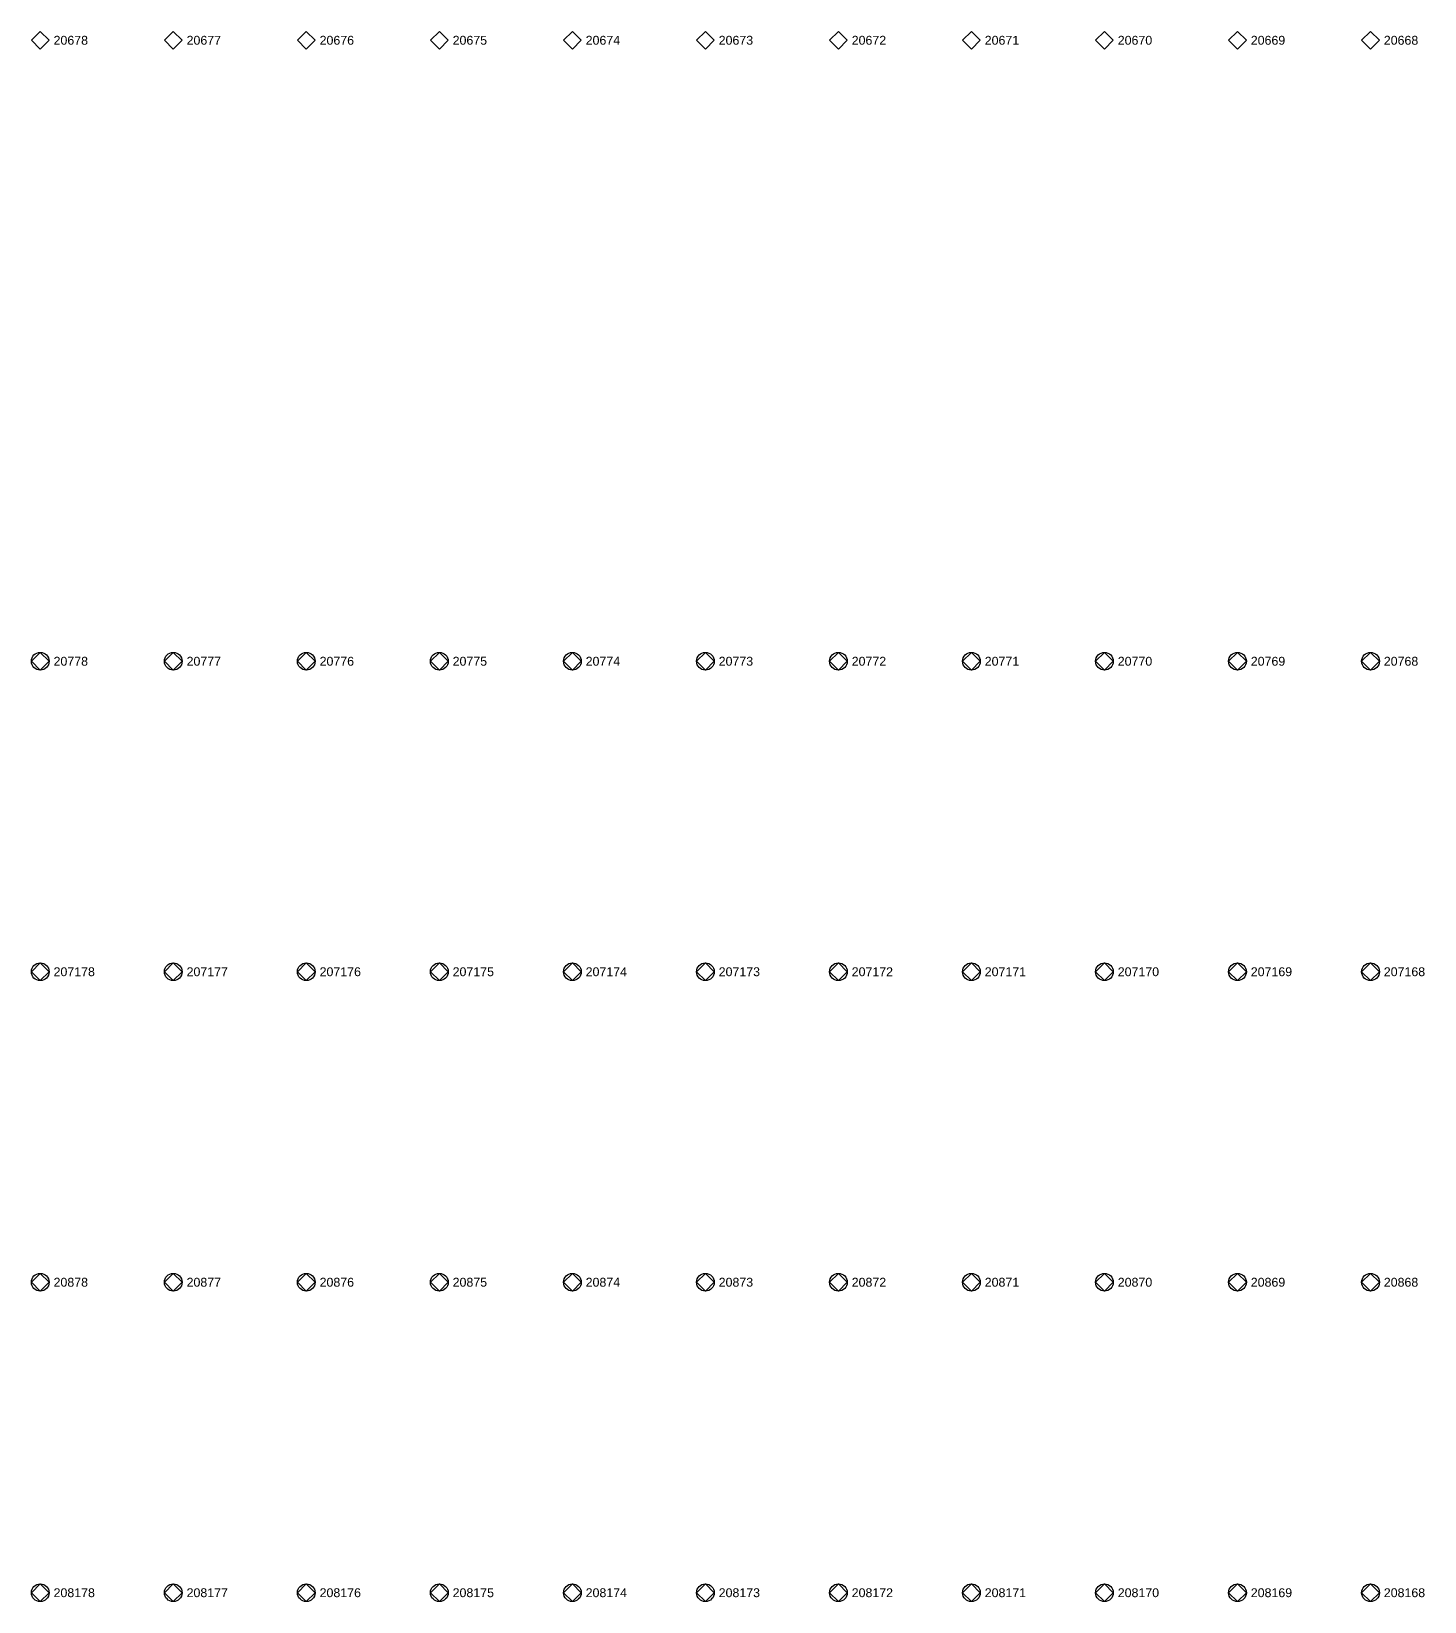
# Model space of a CAD drawing. Extents: x -5 to 376, y -217 to 241.
# Drawn here: x 49.56 to 89.46, y 73.98 to 118.94 of the extents above; entities that cross this region are included whole.
import ezdxf

# ---------------------------------------------------------------- set-up
doc = ezdxf.new("R2010")
doc.units = 0
for name, color, linetype in [('FIXTURE_INTERFACE_PIN', 4, 'CONTINUOUS'), ('TESTER_INTERFACE_PIN', 144, 'CONTINUOUS'), ('TESTER_INTERFACE_PIN_LABEL', 144, 'CONTINUOUS')]:
    doc.layers.add(name, color=color, linetype=linetype)
doc.styles.get("Standard").update_dxf_attribs({"font": 'arial.ttf'})

msp = doc.modelspace()

# ---------------------------------------------------------------- linework, layer by layer
at = {"layer": 'FIXTURE_INTERFACE_PIN'}
for centre in [(49.81194, 100.9015), (53.62194, 100.9015), (57.43194, 100.9015), (61.24194, 100.9015), (65.05194, 100.9015), (68.86194, 100.9015), (72.67194, 100.9015), (76.48194, 100.9015), (80.29194, 100.9015), (84.10194, 100.9015), (87.91194, 100.9015), (49.81194, 92.0115), (53.62194, 92.0115), (57.43194, 92.0115), (61.24194, 92.0115), (65.05194, 92.0115), (68.86194, 92.0115), (72.67194, 92.0115), (76.48194, 92.0115), (80.29194, 92.0115), (84.10194, 92.0115), (87.91194, 92.0115), (49.81194, 83.1215), (53.62194, 83.1215), (57.43194, 83.1215), (61.24194, 83.1215), (65.05194, 83.1215), (68.86194, 83.1215), (72.67194, 83.1215), (76.48194, 83.1215), (80.29194, 83.1215), (84.10194, 83.1215), (87.91194, 83.1215), (49.81194, 74.2315), (53.62194, 74.2315), (57.43194, 74.2315), (61.24194, 74.2315), (65.05194, 74.2315), (68.86194, 74.2315), (72.67194, 74.2315), (76.48194, 74.2315), (80.29194, 74.2315), (84.10194, 74.2315), (87.91194, 74.2315)]:
    msp.add_circle(centre, 0.254, dxfattribs=at)
at = {"layer": 'TESTER_INTERFACE_PIN'}
for p, q in [((49.81194, 118.9355), (49.55794, 118.6815)), ((50.06594, 118.6815), (49.81194, 118.9355)), ((53.62194, 118.9355), (53.36794, 118.6815)), ((53.87594, 118.6815), (53.62194, 118.9355)), ((57.43194, 118.9355), (57.17794, 118.6815)), ((57.68594, 118.6815), (57.43194, 118.9355)), ((61.24194, 118.9355), (60.98794, 118.6815)), ((61.49594, 118.6815), (61.24194, 118.9355)), ((65.05194, 118.9355), (64.79794, 118.6815)), ((65.30594, 118.6815), (65.05194, 118.9355)), ((68.86194, 118.9355), (68.60794, 118.6815)), ((69.11594, 118.6815), (68.86194, 118.9355)), ((72.67194, 118.9355), (72.41794, 118.6815)), ((72.92594, 118.6815), (72.67194, 118.9355)), ((76.48194, 118.9355), (76.22794, 118.6815)), ((76.73594, 118.6815), (76.48194, 118.9355)), ((80.29194, 118.9355), (80.03794, 118.6815)), ((80.54594, 118.6815), (80.29194, 118.9355)), ((84.10194, 118.9355), (83.84794, 118.6815)), ((84.35594, 118.6815), (84.10194, 118.9355)), ((87.91194, 118.9355), (87.65794, 118.6815)), ((88.16594, 118.6815), (87.91194, 118.9355)), ((49.55794, 118.6815), (49.81194, 118.4275)), ((49.81194, 118.4275), (50.06594, 118.6815)), ((53.36794, 118.6815), (53.62194, 118.4275)), ((53.62194, 118.4275), (53.87594, 118.6815)), ((57.17794, 118.6815), (57.43194, 118.4275)), ((57.43194, 118.4275), (57.68594, 118.6815)), ((60.98794, 118.6815), (61.24194, 118.4275)), ((61.24194, 118.4275), (61.49594, 118.6815)), ((64.79794, 118.6815), (65.05194, 118.4275)), ((65.05194, 118.4275), (65.30594, 118.6815)), ((68.60794, 118.6815), (68.86194, 118.4275)), ((68.86194, 118.4275), (69.11594, 118.6815)), ((72.41794, 118.6815), (72.67194, 118.4275)), ((72.67194, 118.4275), (72.92594, 118.6815)), ((76.22794, 118.6815), (76.48194, 118.4275)), ((76.48194, 118.4275), (76.73594, 118.6815)), ((80.03794, 118.6815), (80.29194, 118.4275)), ((80.29194, 118.4275), (80.54594, 118.6815)), ((83.84794, 118.6815), (84.10194, 118.4275)), ((84.10194, 118.4275), (84.35594, 118.6815)), ((87.65794, 118.6815), (87.91194, 118.4275)), ((87.91194, 118.4275), (88.16594, 118.6815)), ((49.81194, 101.1555), (49.55794, 100.9015)), ((50.06594, 100.9015), (49.81194, 101.1555)), ((53.62194, 101.1555), (53.36794, 100.9015)), ((53.87594, 100.9015), (53.62194, 101.1555)), ((57.43194, 101.1555), (57.17794, 100.9015)), ((57.68594, 100.9015), (57.43194, 101.1555)), ((61.24194, 101.1555), (60.98794, 100.9015)), ((61.49594, 100.9015), (61.24194, 101.1555)), ((65.05194, 101.1555), (64.79794, 100.9015)), ((65.30594, 100.9015), (65.05194, 101.1555)), ((68.86194, 101.1555), (68.60794, 100.9015)), ((69.11594, 100.9015), (68.86194, 101.1555)), ((72.67194, 101.1555), (72.41794, 100.9015)), ((72.92594, 100.9015), (72.67194, 101.1555)), ((76.48194, 101.1555), (76.22794, 100.9015)), ((76.73594, 100.9015), (76.48194, 101.1555)), ((80.29194, 101.1555), (80.03794, 100.9015)), ((80.54594, 100.9015), (80.29194, 101.1555)), ((84.10194, 101.1555), (83.84794, 100.9015)), ((84.35594, 100.9015), (84.10194, 101.1555)), ((87.91194, 101.1555), (87.65794, 100.9015)), ((88.16594, 100.9015), (87.91194, 101.1555)), ((49.55794, 100.9015), (49.81194, 100.6475)), ((49.81194, 100.6475), (50.06594, 100.9015)), ((53.36794, 100.9015), (53.62194, 100.6475)), ((53.62194, 100.6475), (53.87594, 100.9015)), ((57.17794, 100.9015), (57.43194, 100.6475)), ((57.43194, 100.6475), (57.68594, 100.9015)), ((60.98794, 100.9015), (61.24194, 100.6475)), ((61.24194, 100.6475), (61.49594, 100.9015)), ((64.79794, 100.9015), (65.05194, 100.6475)), ((65.05194, 100.6475), (65.30594, 100.9015)), ((68.60794, 100.9015), (68.86194, 100.6475)), ((68.86194, 100.6475), (69.11594, 100.9015)), ((72.41794, 100.9015), (72.67194, 100.6475)), ((72.67194, 100.6475), (72.92594, 100.9015)), ((76.22794, 100.9015), (76.48194, 100.6475)), ((76.48194, 100.6475), (76.73594, 100.9015)), ((80.03794, 100.9015), (80.29194, 100.6475)), ((80.29194, 100.6475), (80.54594, 100.9015)), ((83.84794, 100.9015), (84.10194, 100.6475)), ((84.10194, 100.6475), (84.35594, 100.9015)), ((87.65794, 100.9015), (87.91194, 100.6475)), ((87.91194, 100.6475), (88.16594, 100.9015)), ((49.81194, 92.2655), (49.55794, 92.0115)), ((50.06594, 92.0115), (49.81194, 92.2655)), ((53.62194, 92.2655), (53.36794, 92.0115)), ((53.87594, 92.0115), (53.62194, 92.2655)), ((57.43194, 92.2655), (57.17794, 92.0115)), ((57.68594, 92.0115), (57.43194, 92.2655)), ((61.24194, 92.2655), (60.98794, 92.0115)), ((61.49594, 92.0115), (61.24194, 92.2655)), ((65.05194, 92.2655), (64.79794, 92.0115)), ((65.30594, 92.0115), (65.05194, 92.2655)), ((68.86194, 92.2655), (68.60794, 92.0115)), ((69.11594, 92.0115), (68.86194, 92.2655)), ((72.67194, 92.2655), (72.41794, 92.0115)), ((72.92594, 92.0115), (72.67194, 92.2655)), ((76.48194, 92.2655), (76.22794, 92.0115)), ((76.73594, 92.0115), (76.48194, 92.2655)), ((80.29194, 92.2655), (80.03794, 92.0115)), ((80.54594, 92.0115), (80.29194, 92.2655)), ((84.10194, 92.2655), (83.84794, 92.0115)), ((84.35594, 92.0115), (84.10194, 92.2655)), ((87.91194, 92.2655), (87.65794, 92.0115)), ((88.16594, 92.0115), (87.91194, 92.2655)), ((49.55794, 92.0115), (49.81194, 91.7575)), ((49.81194, 91.7575), (50.06594, 92.0115)), ((53.36794, 92.0115), (53.62194, 91.7575)), ((53.62194, 91.7575), (53.87594, 92.0115)), ((57.17794, 92.0115), (57.43194, 91.7575)), ((57.43194, 91.7575), (57.68594, 92.0115)), ((60.98794, 92.0115), (61.24194, 91.7575)), ((61.24194, 91.7575), (61.49594, 92.0115)), ((64.79794, 92.0115), (65.05194, 91.7575)), ((65.05194, 91.7575), (65.30594, 92.0115)), ((68.60794, 92.0115), (68.86194, 91.7575)), ((68.86194, 91.7575), (69.11594, 92.0115)), ((72.41794, 92.0115), (72.67194, 91.7575)), ((72.67194, 91.7575), (72.92594, 92.0115)), ((76.22794, 92.0115), (76.48194, 91.7575)), ((76.48194, 91.7575), (76.73594, 92.0115)), ((80.03794, 92.0115), (80.29194, 91.7575)), ((80.29194, 91.7575), (80.54594, 92.0115)), ((83.84794, 92.0115), (84.10194, 91.7575)), ((84.10194, 91.7575), (84.35594, 92.0115)), ((87.65794, 92.0115), (87.91194, 91.7575)), ((87.91194, 91.7575), (88.16594, 92.0115)), ((49.81194, 83.3755), (49.55794, 83.1215)), ((50.06594, 83.1215), (49.81194, 83.3755)), ((53.62194, 83.3755), (53.36794, 83.1215)), ((53.87594, 83.1215), (53.62194, 83.3755)), ((57.43194, 83.3755), (57.17794, 83.1215)), ((57.68594, 83.1215), (57.43194, 83.3755)), ((61.24194, 83.3755), (60.98794, 83.1215)), ((61.49594, 83.1215), (61.24194, 83.3755)), ((65.05194, 83.3755), (64.79794, 83.1215)), ((65.30594, 83.1215), (65.05194, 83.3755)), ((68.86194, 83.3755), (68.60794, 83.1215)), ((69.11594, 83.1215), (68.86194, 83.3755)), ((72.67194, 83.3755), (72.41794, 83.1215)), ((72.92594, 83.1215), (72.67194, 83.3755)), ((76.48194, 83.3755), (76.22794, 83.1215)), ((76.73594, 83.1215), (76.48194, 83.3755)), ((80.29194, 83.3755), (80.03794, 83.1215)), ((80.54594, 83.1215), (80.29194, 83.3755)), ((84.10194, 83.3755), (83.84794, 83.1215)), ((84.35594, 83.1215), (84.10194, 83.3755)), ((87.91194, 83.3755), (87.65794, 83.1215)), ((88.16594, 83.1215), (87.91194, 83.3755)), ((49.55794, 83.1215), (49.81194, 82.8675)), ((49.81194, 82.8675), (50.06594, 83.1215)), ((53.36794, 83.1215), (53.62194, 82.8675)), ((53.62194, 82.8675), (53.87594, 83.1215)), ((57.17794, 83.1215), (57.43194, 82.8675)), ((57.43194, 82.8675), (57.68594, 83.1215)), ((60.98794, 83.1215), (61.24194, 82.8675)), ((61.24194, 82.8675), (61.49594, 83.1215)), ((64.79794, 83.1215), (65.05194, 82.8675)), ((65.05194, 82.8675), (65.30594, 83.1215)), ((68.60794, 83.1215), (68.86194, 82.8675)), ((68.86194, 82.8675), (69.11594, 83.1215)), ((72.41794, 83.1215), (72.67194, 82.8675)), ((72.67194, 82.8675), (72.92594, 83.1215)), ((76.22794, 83.1215), (76.48194, 82.8675)), ((76.48194, 82.8675), (76.73594, 83.1215)), ((80.03794, 83.1215), (80.29194, 82.8675)), ((80.29194, 82.8675), (80.54594, 83.1215)), ((83.84794, 83.1215), (84.10194, 82.8675)), ((84.10194, 82.8675), (84.35594, 83.1215)), ((87.65794, 83.1215), (87.91194, 82.8675)), ((87.91194, 82.8675), (88.16594, 83.1215)), ((49.81194, 74.4855), (49.55794, 74.2315)), ((49.55794, 74.2315), (49.81194, 73.9775)), ((50.06594, 74.2315), (49.81194, 74.4855)), ((49.81194, 73.9775), (50.06594, 74.2315)), ((53.62194, 74.4855), (53.36794, 74.2315)), ((53.36794, 74.2315), (53.62194, 73.9775)), ((53.87594, 74.2315), (53.62194, 74.4855)), ((53.62194, 73.9775), (53.87594, 74.2315)), ((57.43194, 74.4855), (57.17794, 74.2315)), ((57.17794, 74.2315), (57.43194, 73.9775)), ((57.68594, 74.2315), (57.43194, 74.4855)), ((57.43194, 73.9775), (57.68594, 74.2315)), ((61.24194, 74.4855), (60.98794, 74.2315)), ((60.98794, 74.2315), (61.24194, 73.9775)), ((61.49594, 74.2315), (61.24194, 74.4855)), ((61.24194, 73.9775), (61.49594, 74.2315)), ((65.05194, 74.4855), (64.79794, 74.2315)), ((64.79794, 74.2315), (65.05194, 73.9775)), ((65.30594, 74.2315), (65.05194, 74.4855)), ((65.05194, 73.9775), (65.30594, 74.2315)), ((68.86194, 74.4855), (68.60794, 74.2315)), ((68.60794, 74.2315), (68.86194, 73.9775)), ((69.11594, 74.2315), (68.86194, 74.4855)), ((68.86194, 73.9775), (69.11594, 74.2315)), ((72.67194, 74.4855), (72.41794, 74.2315)), ((72.41794, 74.2315), (72.67194, 73.9775)), ((72.92594, 74.2315), (72.67194, 74.4855)), ((72.67194, 73.9775), (72.92594, 74.2315)), ((76.48194, 74.4855), (76.22794, 74.2315)), ((76.22794, 74.2315), (76.48194, 73.9775)), ((76.73594, 74.2315), (76.48194, 74.4855)), ((76.48194, 73.9775), (76.73594, 74.2315)), ((80.29194, 74.4855), (80.03794, 74.2315)), ((80.03794, 74.2315), (80.29194, 73.9775)), ((80.54594, 74.2315), (80.29194, 74.4855)), ((80.29194, 73.9775), (80.54594, 74.2315)), ((84.10194, 74.4855), (83.84794, 74.2315)), ((83.84794, 74.2315), (84.10194, 73.9775)), ((84.35594, 74.2315), (84.10194, 74.4855)), ((84.10194, 73.9775), (84.35594, 74.2315)), ((87.91194, 74.4855), (87.65794, 74.2315)), ((87.65794, 74.2315), (87.91194, 73.9775)), ((88.16594, 74.2315), (87.91194, 74.4855)), ((87.91194, 73.9775), (88.16594, 74.2315))]:
    msp.add_line(p, q, dxfattribs=at)

# ---------------------------------------------------------------- texts
at = {"layer": 'TESTER_INTERFACE_PIN_LABEL'}
for s, p in [('20678', (50.19294, 118.5545)), ('20677', (54.00294, 118.5545)), ('20676', (57.81294, 118.5545)), ('20675', (61.62294, 118.5545)), ('20674', (65.43294, 118.5545)), ('20673', (69.24294, 118.5545)), ('20672', (73.05294, 118.5545)), ('20671', (76.86294, 118.5545)), ('20670', (80.67294, 118.5545)), ('20669', (84.48294, 118.5545)), ('20668', (88.29294, 118.5545)), ('20778', (50.19294, 100.7745)), ('20777', (54.00294, 100.7745)), ('20776', (57.81294, 100.7745)), ('20775', (61.62294, 100.7745)), ('20774', (65.43294, 100.7745)), ('20773', (69.24294, 100.7745)), ('20772', (73.05294, 100.7745)), ('20771', (76.86294, 100.7745)), ('20770', (80.67294, 100.7745)), ('20769', (84.48294, 100.7745)), ('20768', (88.29294, 100.7745)), ('207178', (50.19294, 91.8845)), ('207177', (54.00294, 91.8845)), ('207176', (57.81294, 91.8845)), ('207175', (61.62294, 91.8845)), ('207174', (65.43294, 91.8845)), ('207173', (69.24294, 91.8845)), ('207172', (73.05294, 91.8845)), ('207171', (76.86294, 91.8845)), ('207170', (80.67294, 91.8845)), ('207169', (84.48294, 91.8845)), ('207168', (88.29294, 91.8845)), ('20878', (50.19294, 82.9945)), ('20877', (54.00294, 82.9945)), ('20876', (57.81294, 82.9945)), ('20875', (61.62294, 82.9945)), ('20874', (65.43294, 82.9945)), ('20873', (69.24294, 82.9945)), ('20872', (73.05294, 82.9945)), ('20871', (76.86294, 82.9945)), ('20870', (80.67294, 82.9945)), ('20869', (84.48294, 82.9945)), ('20868', (88.29294, 82.9945)), ('208178', (50.19294, 74.1045)), ('208177', (54.00294, 74.1045)), ('208176', (57.81294, 74.1045)), ('208175', (61.62294, 74.1045)), ('208174', (65.43294, 74.1045)), ('208173', (69.24294, 74.1045)), ('208172', (73.05294, 74.1045)), ('208171', (76.86294, 74.1045)), ('208170', (80.67294, 74.1045)), ('208169', (84.48294, 74.1045)), ('208168', (88.29294, 74.1045))]:
    msp.add_text(s, height=0.254, dxfattribs=at).set_placement(p)

doc.saveas('drawing.dxf')
